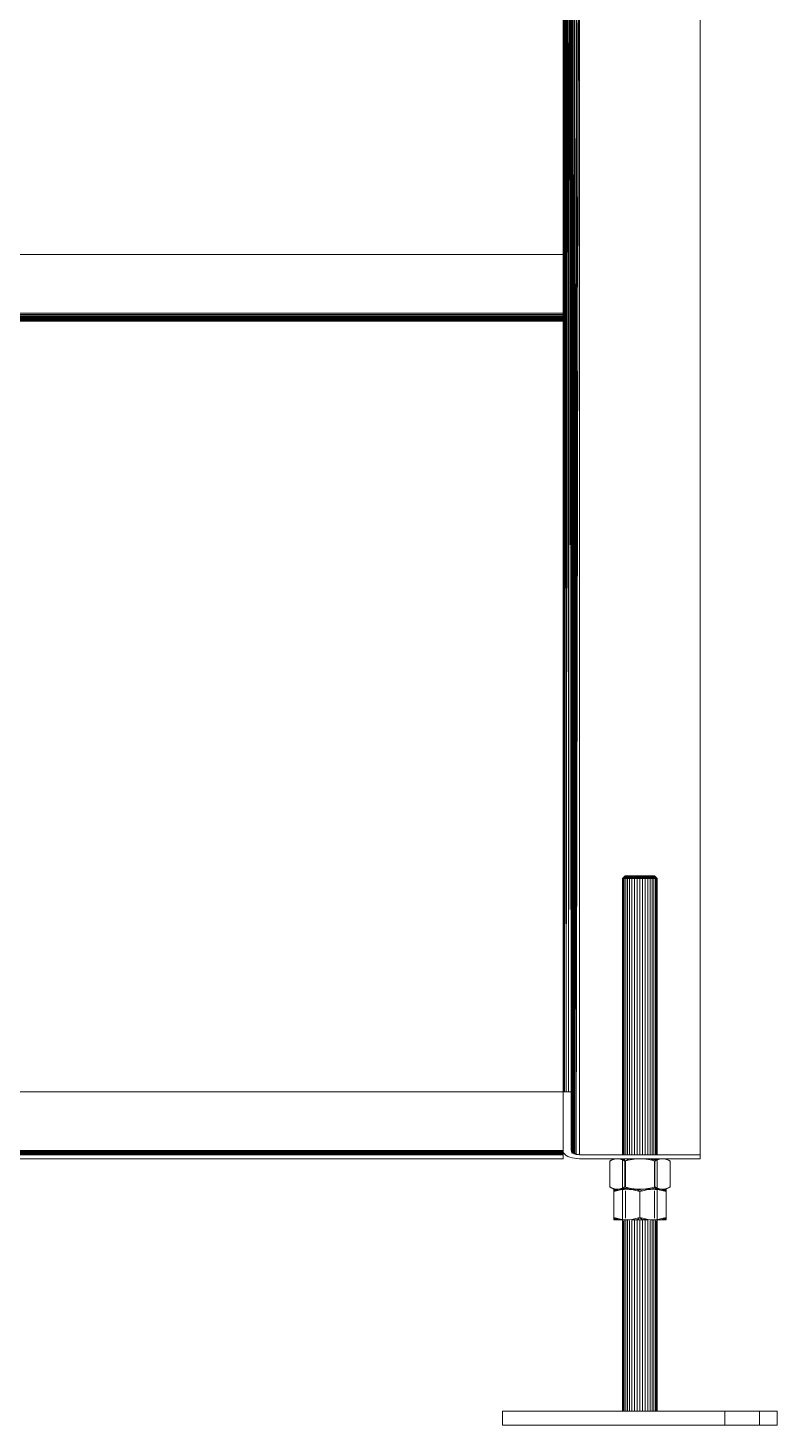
# Model space of a CAD drawing. Header units: centimetres. Extents: x -336 to 16318, y -437 to 1921.
# Drawn here: x 5135.9 to 5163.2, y 107.8 to 158.6 of the extents above; entities that cross this region are included whole.
import ezdxf

# ---------------------------------------------------------------- set-up
doc = ezdxf.new("R2010")
doc.units = ezdxf.units.CM
doc.layers.add('M-EQPM', color=7, linetype='Continuous', lineweight=9)

# ---------------------------------------------------------------- blocks, each defined once
blk = doc.blocks.new('EQ-05-028 - EQ-05-028_dwg_Agrupar_499-V65-Section 6')
at = {"layer": 'M-EQPM', "color": 136, "true_color": 0x007f7f}
for p, q in [((5155.435, 150.391), (5155.442, 181.035)), ((5155.442, 181.035), (5155.435, 150.391)), ((5155.442, 181.035), (5155.447, 119.895)), ((5155.464, 181.035), (5155.447, 119.895)), ((5155.464, 181.035), (5155.486, 119.895)), ((5155.5, 181.035), (5155.486, 119.895)), ((5155.549, 181.035), (5155.486, 119.895)), ((5155.549, 181.035), (5155.549, 119.895)), ((5155.61, 181.035), (5155.549, 119.895)), ((5155.61, 181.035), (5155.633, 119.895)), ((5155.682, 181.035), (5155.633, 119.895)), ((5155.682, 181.035), (5155.734, 119.895)), ((5155.734, 181.035), (5155.734, 119.895)), ((5155.762, 181.035), (5155.734, 119.895)), ((5155.762, 181.035), (5155.74, 117.719)), ((5155.762, 181.035), (5155.757, 117.691)), ((5155.762, 181.035), (5155.786, 117.666)), ((5155.762, 181.035), (5155.822, 117.644)), ((5155.762, 181.035), (5155.866, 117.627)), ((5155.849, 181.035), (5155.866, 117.627)), ((5155.94, 181.035), (5155.866, 117.627)), ((5156.034, 181.035), (5155.918, 117.613)), ((5155.94, 181.035), (5155.918, 117.613)), ((5156.034, 181.035), (5156.034, 117.601)), ((5155.434, 148.098), (5155.434, 170.708)), ((5155.434, 150.391), (5155.434, 170.404)), ((5155.434, 150.391), (5155.434, 170.404)), ((5160.434, 165.655), (5160.434, 117.601)), ((5160.434, 117.601), (5160.434, 165.655)), ((5160.434, 165.655), (5160.434, 117.601)), ((5155.434, 150.391), (5116.434, 150.391)), ((5155.434, 148.244), (5155.434, 150.391)), ((5155.434, 148.244), (5116.434, 148.244)), ((5155.434, 148.199), (5116.434, 148.199)), ((5155.434, 148.154), (5116.434, 148.154)), ((5155.434, 148.112), (5116.434, 148.112)), ((5155.434, 148.098), (5116.434, 148.098)), ((5155.434, 148.072), (5116.434, 148.072)), ((5155.434, 148.199), (5155.434, 148.244)), ((5155.434, 148.154), (5155.434, 148.199)), ((5155.434, 148.112), (5155.434, 148.154)), ((5155.434, 148.126), (5155.434, 148.141)), ((5155.434, 148.114), (5155.434, 148.126)), ((5155.434, 148.105), (5155.434, 148.114)), ((5155.434, 148.072), (5155.434, 148.112)), ((5155.434, 148.1), (5155.434, 148.105)), ((5155.434, 148.098), (5155.434, 148.1)), ((5155.434, 147.952), (5155.434, 148.098)), ((5155.434, 148.037), (5155.434, 148.072)), ((5155.434, 148.037), (5116.434, 148.037)), ((5155.434, 148.008), (5116.434, 148.008)), ((5155.434, 147.984), (5116.434, 147.984)), ((5155.434, 147.966), (5116.434, 147.966)), ((5155.434, 147.955), (5116.434, 147.955)), ((5155.434, 147.952), (5116.434, 147.952)), ((5155.434, 148.008), (5155.434, 148.037)), ((5155.434, 147.984), (5155.434, 148.008)), ((5155.434, 147.966), (5155.434, 147.984)), ((5155.434, 147.955), (5155.434, 147.966)), ((5155.434, 147.952), (5155.434, 147.955)), ((5155.434, 147.952), (5155.434, 119.895)), ((5155.434, 147.952), (5155.447, 119.895)), ((5155.434, 147.952), (5155.434, 119.895)), ((5155.447, 119.895), (5155.434, 147.952)), ((5155.434, 119.895), (5116.434, 119.895)), ((5155.434, 119.895), (5116.434, 119.895)), ((5155.434, 117.748), (5155.434, 119.895)), ((5155.434, 119.895), (5155.434, 117.748)), ((5155.434, 119.895), (5155.734, 119.895)), ((5155.434, 119.895), (5155.434, 117.748)), ((5155.734, 119.895), (5155.434, 119.895)), ((5155.734, 119.895), (5155.734, 117.748)), ((5155.738, 117.748), (5155.734, 119.895)), ((5155.434, 117.748), (5116.434, 117.748)), ((5155.434, 117.725), (5116.434, 117.725)), ((5155.434, 117.703), (5116.434, 117.703)), ((5155.434, 117.681), (5116.434, 117.681)), ((5155.434, 117.662), (5116.434, 117.662)), ((5155.434, 117.644), (5116.434, 117.644)), ((5155.434, 117.629), (5116.434, 117.629)), ((5155.434, 117.617), (5116.434, 117.617)), ((5155.434, 117.609), (5116.434, 117.609)), ((5155.434, 117.601), (5116.434, 117.601)), ((5155.434, 117.601), (5116.434, 117.601)), ((5155.434, 117.725), (5155.434, 117.748)), ((5155.434, 117.748), (5155.442, 117.702)), ((5155.442, 117.702), (5155.434, 117.748)), ((5155.434, 117.703), (5155.434, 117.725)), ((5155.434, 117.681), (5155.434, 117.703)), ((5155.434, 117.662), (5155.434, 117.681)), ((5155.434, 117.644), (5155.434, 117.662)), ((5155.434, 117.629), (5155.434, 117.644)), ((5155.434, 117.617), (5155.434, 117.629)), ((5155.434, 117.609), (5155.434, 117.617)), ((5155.434, 117.603), (5155.434, 117.609)), ((5155.434, 117.601), (5155.434, 117.603)), ((5155.434, 117.601), (5155.434, 117.603)), ((5155.434, 117.601), (5155.434, 117.455)), ((5155.434, 117.601), (5155.434, 117.455)), ((5155.464, 117.657), (5155.442, 117.702)), ((5155.442, 117.702), (5155.464, 117.657)), ((5155.5, 117.615), (5155.464, 117.657)), ((5155.5, 117.615), (5155.549, 117.576)), ((5155.61, 117.541), (5155.549, 117.576)), ((5155.549, 117.576), (5155.61, 117.541)), ((5155.682, 117.511), (5155.61, 117.541)), ((5155.682, 117.511), (5155.61, 117.541)), ((5155.734, 117.748), (5155.738, 117.725)), ((5155.734, 117.748), (5155.738, 117.725)), ((5155.749, 117.703), (5155.738, 117.725)), ((5155.738, 117.725), (5155.749, 117.703)), ((5155.74, 117.719), (5155.757, 117.691)), ((5155.74, 117.719), (5155.749, 117.703)), ((5155.767, 117.681), (5155.749, 117.703)), ((5155.757, 117.691), (5155.749, 117.703)), ((5155.757, 117.691), (5155.786, 117.666)), ((5155.757, 117.691), (5155.792, 117.662)), ((5155.757, 117.691), (5155.767, 117.681)), ((5155.792, 117.662), (5155.767, 117.681)), ((5155.786, 117.666), (5155.822, 117.644)), ((5155.786, 117.666), (5155.792, 117.662)), ((5155.792, 117.662), (5155.822, 117.644)), ((5155.822, 117.644), (5155.792, 117.662)), ((5155.822, 117.644), (5155.866, 117.627)), ((5155.858, 117.629), (5155.822, 117.644)), ((5155.866, 117.627), (5155.822, 117.644)), ((5155.898, 117.617), (5155.858, 117.629)), ((5155.866, 117.627), (5155.858, 117.629)), ((5155.866, 117.627), (5155.918, 117.613)), ((5155.866, 117.627), (5155.898, 117.617)), ((5155.942, 117.609), (5155.898, 117.617)), ((5155.918, 117.613), (5155.898, 117.617)), ((5156.034, 117.601), (5155.918, 117.613)), ((5155.918, 117.613), (5155.976, 117.604)), ((5155.918, 117.613), (5155.942, 117.609)), ((5155.987, 117.603), (5155.942, 117.609)), ((5155.976, 117.604), (5155.942, 117.609)), ((5156.034, 117.601), (5155.976, 117.604)), ((5155.987, 117.603), (5155.976, 117.604)), ((5156.034, 117.601), (5155.987, 117.603)), ((5156.034, 117.601), (5155.987, 117.603)), ((5160.434, 117.601), (5156.034, 117.601)), ((5156.034, 117.601), (5160.434, 117.601)), ((5160.434, 117.601), (5160.434, 117.455)), ((5160.434, 117.601), (5160.434, 117.455)), ((5155.434, 117.455), (5116.434, 117.455)), ((5155.762, 117.487), (5155.682, 117.511)), ((5155.682, 117.511), (5155.762, 117.487)), ((5155.849, 117.469), (5155.762, 117.487)), ((5155.94, 117.459), (5155.849, 117.469)), ((5155.94, 117.459), (5156.034, 117.455)), ((5155.94, 117.459), (5156.034, 117.455)), ((5155.94, 117.459), (5156.034, 117.455)), ((5160.434, 117.455), (5156.034, 117.455)), ((5156.034, 117.455), (5160.434, 117.455))]:
    blk.add_line(p, q, dxfattribs=at)
at = {"layer": 'M-EQPM', "color": 136, "true_color": 0x007f7f, "flags": 128}
for points in [[(5155.435, 150.391), (5155.442, 181.035), (5155.447, 119.895), (5155.434, 147.952), (5155.434, 119.895)], [(5155.486, 119.895), (5155.549, 181.035), (5155.486, 119.895), (5155.5, 181.035), (5155.486, 119.895), (5155.464, 181.035), (5155.447, 119.895)], [(5155.486, 119.895), (5155.464, 181.035), (5155.5, 181.035), (5155.549, 181.035), (5155.549, 119.895)], [(5155.633, 119.895), (5155.61, 181.035), (5155.549, 119.895), (5155.61, 181.035), (5155.549, 181.035), (5155.549, 119.895)], [(5155.633, 119.895), (5155.682, 181.035), (5155.633, 119.895), (5155.61, 181.035), (5155.682, 181.035)], [(5155.682, 181.035), (5155.734, 119.895), (5155.762, 181.035), (5155.682, 181.035), (5155.734, 119.895)], [(5155.734, 119.895), (5155.762, 181.035), (5155.74, 117.719), (5155.757, 117.691), (5155.762, 181.035), (5155.757, 117.691), (5155.786, 117.666), (5155.762, 181.035), (5155.786, 117.666), (5155.822, 117.644), (5155.762, 181.035), (5155.822, 117.644), (5155.866, 117.627), (5155.762, 181.035), (5155.866, 117.627), (5155.849, 181.035), (5155.866, 117.627), (5155.94, 181.035), (5155.866, 117.627), (5155.918, 117.613), (5155.94, 181.035), (5156.034, 181.035)], [(5156.034, 181.035), (5155.918, 117.613), (5156.034, 181.035), (5156.034, 117.601), (5155.918, 117.613), (5155.94, 181.035), (5155.849, 181.035), (5155.762, 181.035), (5155.74, 117.719)], [(5160.261, 179.655), (5157.434, 181.035), (5156.034, 181.035), (5156.034, 117.601)], [(5116.434, 150.391), (5155.434, 150.391), (5155.434, 148.244), (5116.434, 148.244), (5116.434, 148.199), (5116.434, 148.154), (5155.434, 148.154), (5155.434, 148.199), (5116.434, 148.199), (5155.434, 148.199)], [(5155.434, 148.199), (5155.434, 148.244), (5116.434, 148.244), (5116.434, 150.391), (5155.434, 150.391)], [(5155.434, 150.391), (5155.434, 148.244), (5155.434, 148.199), (5155.434, 148.154), (5155.434, 148.112), (5155.434, 148.072), (5155.434, 148.037), (5155.434, 148.008), (5155.434, 147.984), (5155.434, 147.966), (5155.434, 147.955), (5155.434, 147.952)], [(5116.434, 147.952), (5116.434, 147.955), (5116.434, 147.966), (5155.434, 147.966), (5155.434, 147.955)], [(5155.434, 147.955), (5116.434, 147.955), (5155.434, 147.955), (5155.434, 147.952)], [(5155.434, 117.748), (5116.434, 117.748), (5116.434, 119.895), (5155.434, 119.895)], [(5155.434, 117.748), (5155.434, 119.895), (5155.434, 117.748), (5155.434, 117.725), (5155.434, 117.703), (5116.434, 117.703), (5116.434, 117.681), (5155.434, 117.681), (5116.434, 117.681), (5116.434, 117.662), (5155.434, 117.662), (5116.434, 117.662), (5116.434, 117.644), (5155.434, 117.644), (5155.434, 117.629), (5155.434, 117.617), (5116.434, 117.617), (5116.434, 117.609), (5155.434, 117.609), (5155.434, 117.603)], [(5155.94, 117.459), (5155.849, 117.469), (5155.762, 117.487), (5155.682, 117.511), (5155.61, 117.541), (5155.549, 117.576), (5155.5, 117.615), (5155.464, 117.657), (5155.442, 117.702), (5155.434, 117.748), (5155.434, 119.895), (5155.734, 119.895), (5155.734, 117.748), (5155.738, 117.725), (5155.749, 117.703), (5155.767, 117.681), (5155.767, 117.691), (5155.767, 117.703), (5155.767, 117.719), (5155.767, 117.725), (5155.749, 117.703), (5155.749, 117.719), (5155.757, 117.691), (5155.757, 117.703), (5155.767, 117.681), (5155.767, 117.691), (5155.767, 117.662), (5155.767, 117.666), (5155.822, 117.644), (5155.822, 117.662), (5155.822, 117.666)], [(5116.434, 117.603), (5116.434, 117.609), (5155.434, 117.609), (5155.434, 117.617), (5116.434, 117.617), (5116.434, 117.629), (5155.434, 117.629), (5116.434, 117.629), (5116.434, 117.644), (5155.434, 117.644), (5155.434, 117.662), (5155.434, 117.681), (5155.434, 117.703), (5116.434, 117.703), (5116.434, 117.725), (5155.434, 117.725), (5116.434, 117.725), (5116.434, 117.748), (5155.434, 117.748)], [(5116.434, 117.455), (5155.434, 117.455), (5116.434, 117.455), (5116.434, 117.601)], [(5116.434, 117.455), (5116.434, 117.601), (5155.434, 117.601), (5155.434, 117.455)], [(5155.434, 117.748), (5155.434, 117.725), (5155.434, 117.703), (5155.434, 117.681), (5155.434, 117.662), (5155.434, 117.644), (5155.434, 117.629), (5155.434, 117.617), (5155.434, 117.609), (5155.434, 117.603), (5155.434, 117.601)], [(5155.549, 117.576), (5155.5, 117.615), (5155.464, 117.657)], [(5155.74, 117.719), (5155.74, 117.725), (5155.74, 117.748)], [(5155.757, 117.691), (5155.757, 117.662), (5155.767, 117.681), (5155.792, 117.662), (5155.822, 117.644), (5155.858, 117.629), (5155.898, 117.617), (5155.898, 117.627)], [(5155.918, 117.613), (5155.918, 117.617), (5155.918, 117.627), (5155.918, 117.629), (5155.822, 117.644), (5155.822, 117.627), (5155.822, 117.644), (5155.822, 117.662), (5155.822, 117.644)], [(5155.822, 117.644), (5155.822, 117.627), (5155.822, 117.629), (5155.898, 117.617), (5155.942, 117.609), (5155.987, 117.603), (5155.987, 117.604), (5155.987, 117.609), (5155.987, 117.613), (5155.987, 117.617), (5155.942, 117.609), (5155.942, 117.613), (5155.976, 117.604), (5155.976, 117.609), (5155.987, 117.603), (5156.034, 117.601)], [(5156.034, 117.603), (5156.034, 117.601), (5160.434, 117.601)], [(5160.434, 117.601), (5160.434, 117.455), (5156.034, 117.455)], [(5155.94, 117.459), (5155.849, 117.469), (5155.762, 117.487)]]:
    blk.add_lwpolyline(points, dxfattribs=at)
for points in [[(5155.442, 181.035), (5155.464, 181.035), (5155.447, 119.895)], [(5155.434, 148.154), (5155.434, 148.112), (5116.434, 148.112), (5116.434, 148.154)], [(5155.434, 148.072), (5116.434, 148.072), (5155.434, 148.072), (5155.434, 148.037), (5116.434, 148.037), (5116.434, 148.072), (5116.434, 148.112), (5155.434, 148.112)], [(5155.434, 148.008), (5116.434, 148.008), (5155.434, 148.008), (5155.434, 147.984), (5116.434, 147.984), (5116.434, 148.008), (5116.434, 148.037), (5155.434, 148.037)], [(5155.434, 147.984), (5155.434, 147.966), (5116.434, 147.966), (5116.434, 147.984)]]:
    blk.add_lwpolyline(points, close=True, dxfattribs=at)
blk = doc.blocks.new('EQ-05-028 - EQ-05-028_dwg_Agrupar_736-1577058-Section 6')
at = {"layer": 'M-EQPM', "color": 136, "true_color": 0x007f7f}
for p, q in [((5508.563, 108.255), (5508.563, 107.755)), ((5508.563, 108.255), (5518.563, 108.255)), ((5508.563, 107.755), (5508.563, 108.255)), ((5518.563, 108.255), (5508.563, 108.255)), ((5516.666, 108.255), (5516.658, 108.255)), ((5516.658, 107.755), (5516.658, 108.255)), ((5516.658, 108.255), (5516.666, 108.255)), ((5517.92, 108.255), (5517.928, 108.255)), ((5517.928, 108.255), (5517.92, 108.255)), ((5517.928, 107.755), (5517.928, 108.255)), ((5518.563, 107.755), (5518.563, 108.255)), ((5518.563, 107.755), (5508.563, 107.755)), ((5518.563, 107.755), (5508.563, 107.755)), ((5516.666, 107.755), (5516.658, 107.755)), ((5516.658, 107.755), (5516.666, 107.755)), ((5517.92, 107.755), (5517.928, 107.755)), ((5517.928, 107.755), (5517.92, 107.755))]:
    blk.add_line(p, q, dxfattribs=at)
at = {"layer": 'M-EQPM', "color": 136, "true_color": 0x007f7f, "flags": 128}
blk.add_lwpolyline([(5518.563, 108.255), (5518.563, 107.755), (5508.563, 107.755), (5508.563, 108.255), (5518.563, 108.255), (5518.563, 107.755)], dxfattribs=at)
blk = doc.blocks.new('EQ-05-028 - EQ-05-028_dwg_Agrupar_730-1577060-Section 6')
at = {"layer": 'M-EQPM', "color": 136, "true_color": 0x007f7f}
for p, q in [((5513.035, 127.755), (5512.928, 127.655)), ((5512.928, 127.655), (5513.028, 127.755)), ((5513.054, 127.755), (5512.936, 127.655)), ((5512.936, 127.655), (5513.035, 127.755)), ((5513.028, 127.755), (5512.936, 127.655)), ((5512.936, 127.655), (5513.035, 127.755)), ((5513.087, 127.755), (5512.959, 127.655)), ((5512.959, 127.655), (5513.054, 127.755)), ((5513.035, 127.755), (5512.959, 127.655)), ((5512.959, 127.655), (5513.054, 127.755)), ((5513.13, 127.755), (5512.997, 127.655)), ((5512.997, 127.655), (5513.087, 127.755)), ((5513.054, 127.755), (5512.997, 127.655)), ((5512.997, 127.655), (5513.087, 127.755)), ((5513.035, 127.755), (5513.028, 127.755)), ((5513.028, 127.755), (5513.035, 127.755)), ((5513.054, 127.755), (5513.035, 127.755)), ((5513.035, 127.755), (5513.054, 127.755)), ((5513.185, 127.755), (5513.05, 127.655)), ((5513.05, 127.655), (5513.13, 127.755)), ((5513.087, 127.755), (5513.05, 127.655)), ((5513.05, 127.655), (5513.13, 127.755)), ((5513.087, 127.755), (5513.054, 127.755)), ((5513.054, 127.755), (5513.087, 127.755)), ((5513.13, 127.755), (5513.087, 127.755)), ((5513.087, 127.755), (5513.13, 127.755)), ((5513.249, 127.755), (5513.114, 127.655)), ((5513.114, 127.655), (5513.185, 127.755)), ((5513.13, 127.755), (5513.114, 127.655)), ((5513.114, 127.655), (5513.185, 127.755)), ((5513.185, 127.755), (5513.13, 127.755)), ((5513.13, 127.755), (5513.185, 127.755)), ((5513.249, 127.755), (5513.185, 127.755)), ((5513.185, 127.755), (5513.19, 127.655)), ((5513.185, 127.755), (5513.249, 127.755)), ((5513.32, 127.755), (5513.19, 127.655)), ((5513.19, 127.655), (5513.249, 127.755)), ((5513.19, 127.655), (5513.249, 127.755)), ((5513.32, 127.755), (5513.249, 127.755)), ((5513.249, 127.755), (5513.275, 127.655)), ((5513.249, 127.755), (5513.32, 127.755)), ((5513.398, 127.755), (5513.275, 127.655)), ((5513.275, 127.655), (5513.32, 127.755)), ((5513.275, 127.655), (5513.32, 127.755)), ((5513.398, 127.755), (5513.32, 127.755)), ((5513.32, 127.755), (5513.367, 127.655)), ((5513.32, 127.755), (5513.398, 127.755)), ((5513.48, 127.755), (5513.367, 127.655)), ((5513.367, 127.655), (5513.398, 127.755)), ((5513.367, 127.655), (5513.398, 127.755)), ((5513.48, 127.755), (5513.398, 127.755)), ((5513.398, 127.755), (5513.464, 127.655)), ((5513.398, 127.755), (5513.48, 127.755)), ((5513.563, 127.755), (5513.464, 127.655)), ((5513.464, 127.655), (5513.48, 127.755)), ((5513.464, 127.655), (5513.48, 127.755)), ((5513.563, 127.755), (5513.48, 127.755)), ((5513.563, 127.655), (5513.48, 127.755)), ((5513.48, 127.755), (5513.563, 127.755)), ((5513.647, 127.755), (5513.563, 127.655)), ((5513.647, 127.755), (5513.563, 127.755)), ((5513.563, 127.655), (5513.563, 127.755)), ((5513.563, 127.655), (5513.563, 127.755)), ((5513.663, 127.655), (5513.563, 127.755)), ((5513.563, 127.755), (5513.647, 127.755)), ((5513.663, 127.655), (5513.647, 127.755)), ((5513.729, 127.755), (5513.647, 127.755)), ((5513.663, 127.655), (5513.647, 127.755)), ((5513.647, 127.755), (5513.759, 127.655)), ((5513.647, 127.755), (5513.729, 127.755)), ((5513.663, 127.655), (5513.729, 127.755)), ((5513.759, 127.655), (5513.729, 127.755)), ((5513.806, 127.755), (5513.729, 127.755)), ((5513.759, 127.655), (5513.729, 127.755)), ((5513.729, 127.755), (5513.852, 127.655)), ((5513.729, 127.755), (5513.806, 127.755)), ((5513.759, 127.655), (5513.806, 127.755)), ((5513.852, 127.655), (5513.806, 127.755)), ((5513.878, 127.755), (5513.806, 127.755)), ((5513.852, 127.655), (5513.806, 127.755)), ((5513.806, 127.755), (5513.936, 127.655)), ((5513.806, 127.755), (5513.878, 127.755)), ((5513.852, 127.655), (5513.878, 127.755)), ((5513.936, 127.655), (5513.878, 127.755)), ((5513.942, 127.755), (5513.878, 127.755)), ((5513.936, 127.655), (5513.878, 127.755)), ((5513.878, 127.755), (5514.012, 127.655)), ((5513.878, 127.755), (5514.092, 127.755)), ((5513.936, 127.655), (5513.942, 127.755)), ((5514.012, 127.655), (5513.942, 127.755)), ((5513.996, 127.755), (5513.942, 127.755)), ((5514.012, 127.655), (5513.942, 127.755)), ((5514.077, 127.655), (5513.942, 127.755)), ((5513.942, 127.755), (5514.012, 127.655)), ((5513.996, 127.755), (5513.942, 127.755)), ((5514.077, 127.655), (5513.996, 127.755)), ((5514.012, 127.655), (5513.996, 127.755)), ((5513.996, 127.755), (5514.092, 127.755)), ((5514.077, 127.655), (5513.996, 127.755)), ((5514.129, 127.655), (5513.996, 127.755)), ((5513.996, 127.755), (5514.077, 127.655)), ((5514.129, 127.655), (5514.04, 127.755)), ((5514.077, 127.655), (5514.04, 127.755)), ((5514.129, 127.655), (5514.04, 127.755)), ((5514.167, 127.655), (5514.04, 127.755)), ((5514.04, 127.755), (5514.129, 127.655)), ((5514.167, 127.655), (5514.072, 127.755)), ((5514.129, 127.655), (5514.072, 127.755)), ((5514.167, 127.655), (5514.072, 127.755)), ((5514.19, 127.655), (5514.072, 127.755)), ((5514.072, 127.755), (5514.167, 127.655)), ((5514.19, 127.655), (5514.092, 127.755)), ((5514.198, 127.655), (5514.092, 127.755)), ((5514.167, 127.655), (5514.092, 127.755)), ((5514.19, 127.655), (5514.092, 127.755)), ((5514.092, 127.755), (5514.19, 127.655)), ((5514.098, 127.755), (5514.19, 127.655)), ((5514.098, 127.755), (5514.198, 127.655)), ((5512.928, 127.655), (5512.928, 117.601)), ((5512.936, 127.655), (5512.928, 127.655)), ((5512.928, 127.655), (5512.936, 127.655)), ((5512.928, 127.655), (5512.928, 117.601)), ((5512.959, 127.655), (5512.936, 127.655)), ((5512.936, 127.655), (5512.936, 117.601)), ((5512.997, 127.655), (5512.959, 127.655)), ((5512.959, 127.655), (5512.959, 117.601)), ((5513.05, 127.655), (5512.997, 127.655)), ((5512.997, 127.655), (5512.997, 117.601)), ((5513.114, 127.655), (5513.05, 127.655)), ((5513.05, 127.655), (5513.05, 117.601)), ((5513.19, 127.655), (5513.114, 127.655)), ((5513.114, 127.655), (5513.114, 117.601)), ((5513.275, 127.655), (5513.19, 127.655)), ((5513.19, 127.655), (5513.19, 117.601)), ((5513.367, 127.655), (5513.275, 127.655)), ((5513.275, 127.655), (5513.275, 117.601)), ((5513.464, 127.655), (5513.367, 127.655)), ((5513.367, 127.655), (5513.367, 117.601)), ((5513.563, 127.655), (5513.464, 127.655)), ((5513.464, 127.655), (5513.464, 117.601)), ((5513.663, 127.655), (5513.563, 127.655)), ((5513.563, 127.655), (5513.563, 117.601)), ((5513.759, 127.655), (5513.663, 127.655)), ((5513.663, 127.655), (5513.663, 117.601)), ((5513.852, 127.655), (5513.759, 127.655)), ((5513.759, 127.655), (5513.759, 117.601)), ((5513.936, 127.655), (5513.852, 127.655)), ((5513.852, 127.655), (5513.852, 117.601)), ((5514.012, 127.655), (5513.936, 127.655)), ((5513.936, 127.655), (5513.936, 117.601)), ((5514.077, 127.655), (5514.012, 127.655)), ((5514.012, 127.655), (5514.012, 117.601)), ((5514.129, 127.655), (5514.077, 127.655)), ((5514.077, 127.655), (5514.077, 117.601)), ((5514.167, 127.655), (5514.129, 127.655)), ((5514.129, 127.655), (5514.129, 117.601)), ((5514.19, 127.655), (5514.167, 127.655)), ((5514.167, 127.655), (5514.167, 117.601)), ((5514.19, 127.655), (5514.198, 127.655)), ((5514.19, 127.655), (5514.19, 117.601)), ((5514.198, 127.655), (5514.198, 117.601)), ((5514.198, 127.655), (5514.198, 117.601)), ((5514.198, 117.601), (5514.198, 127.655)), ((5512.928, 117.455), (5512.928, 108.255)), ((5514.198, 117.455), (5514.198, 108.255)), ((5512.928, 115.202), (5512.928, 108.255)), ((5512.928, 115.202), (5512.928, 108.255)), ((5512.936, 115.202), (5512.936, 108.255)), ((5512.936, 108.255), (5512.936, 115.202)), ((5512.936, 115.202), (5512.936, 108.255)), ((5512.959, 115.202), (5512.959, 108.255)), ((5512.959, 108.255), (5512.959, 115.202)), ((5512.959, 115.202), (5512.959, 108.255)), ((5512.997, 115.202), (5512.997, 108.255)), ((5512.997, 115.202), (5512.997, 108.255)), ((5512.997, 108.255), (5512.997, 115.202)), ((5513.05, 115.202), (5513.05, 108.255)), ((5513.05, 108.255), (5513.05, 115.202)), ((5513.05, 115.202), (5513.05, 108.255)), ((5513.114, 115.202), (5513.114, 108.255)), ((5513.114, 115.202), (5513.114, 108.255)), ((5513.114, 108.255), (5513.114, 115.202)), ((5513.19, 115.202), (5513.19, 108.255)), ((5513.19, 108.255), (5513.19, 115.202)), ((5513.19, 115.202), (5513.19, 108.255)), ((5513.275, 115.202), (5513.275, 108.255)), ((5513.275, 108.255), (5513.275, 115.202)), ((5513.275, 115.202), (5513.275, 108.255)), ((5513.367, 115.202), (5513.367, 108.255)), ((5513.367, 115.202), (5513.367, 108.255)), ((5513.367, 108.255), (5513.367, 115.202)), ((5513.464, 115.202), (5513.464, 108.255)), ((5513.464, 108.255), (5513.464, 115.202)), ((5513.464, 115.202), (5513.464, 108.255)), ((5513.563, 115.202), (5513.563, 108.255)), ((5513.563, 115.202), (5513.563, 108.255)), ((5513.563, 108.255), (5513.563, 115.202)), ((5513.663, 115.202), (5513.663, 108.255)), ((5513.663, 108.255), (5513.663, 115.202)), ((5513.663, 115.202), (5513.663, 108.255)), ((5513.759, 115.202), (5513.759, 108.255)), ((5513.759, 108.255), (5513.759, 115.202)), ((5513.759, 115.202), (5513.759, 108.255)), ((5513.852, 115.202), (5513.852, 108.255)), ((5513.852, 115.202), (5513.852, 108.255)), ((5513.852, 108.255), (5513.852, 115.202)), ((5513.936, 115.202), (5513.936, 108.255)), ((5513.936, 108.255), (5513.936, 115.202)), ((5513.936, 115.202), (5513.936, 108.255)), ((5514.012, 115.202), (5514.012, 108.255)), ((5514.012, 115.202), (5514.012, 108.255)), ((5514.012, 108.255), (5514.012, 115.202)), ((5514.077, 115.202), (5514.077, 108.255)), ((5514.077, 108.255), (5514.077, 115.202)), ((5514.077, 115.202), (5514.077, 108.255)), ((5514.129, 115.202), (5514.129, 108.255)), ((5514.129, 108.255), (5514.129, 115.202)), ((5514.129, 115.202), (5514.129, 108.255)), ((5514.167, 115.202), (5514.167, 108.255)), ((5514.167, 115.202), (5514.167, 108.255)), ((5514.167, 108.255), (5514.167, 115.202)), ((5514.19, 115.202), (5514.19, 108.255)), ((5514.19, 108.255), (5514.19, 115.202)), ((5514.19, 115.202), (5514.19, 108.255)), ((5514.198, 115.202), (5514.198, 108.255)), ((5514.198, 108.255), (5514.198, 115.202))]:
    blk.add_line(p, q, dxfattribs=at)
at = {"layer": 'M-EQPM', "color": 136, "true_color": 0x007f7f, "flags": 128}
for points in [[(5512.928, 127.655), (5512.936, 127.655), (5512.959, 127.655), (5512.997, 127.655), (5513.05, 127.655), (5513.114, 127.655), (5513.19, 127.655), (5513.275, 127.655), (5513.367, 127.655), (5513.464, 127.655), (5513.563, 127.655), (5513.663, 127.655), (5513.759, 127.655), (5513.852, 127.655), (5513.936, 127.655), (5514.012, 127.655), (5514.077, 127.655), (5514.129, 127.655), (5514.167, 127.655), (5514.19, 127.655), (5514.198, 127.655), (5514.098, 127.755)], [(5513.035, 127.755), (5513.028, 127.755), (5512.928, 127.655), (5512.928, 117.601)], [(5513.028, 127.755), (5513.035, 127.755), (5512.936, 127.655), (5512.959, 127.655)], [(5513.054, 127.755), (5513.035, 127.755), (5512.936, 127.655)], [(5513.035, 127.755), (5513.054, 127.755), (5512.959, 127.655), (5512.997, 127.655)], [(5513.087, 127.755), (5513.054, 127.755), (5512.959, 127.655)], [(5513.054, 127.755), (5513.087, 127.755), (5512.997, 127.655), (5512.997, 117.601)], [(5513.13, 127.755), (5513.087, 127.755), (5512.997, 127.655)], [(5513.087, 127.755), (5513.13, 127.755), (5513.05, 127.655), (5513.114, 127.655)], [(5513.185, 127.755), (5513.13, 127.755), (5513.05, 127.655)], [(5513.13, 127.755), (5513.185, 127.755), (5513.114, 127.655), (5513.114, 117.601)], [(5513.249, 127.755), (5513.185, 127.755), (5513.114, 127.655)], [(5513.185, 127.755), (5513.249, 127.755), (5513.19, 127.655), (5513.275, 127.655)], [(5513.32, 127.755), (5513.249, 127.755), (5513.19, 127.655)], [(5513.249, 127.755), (5513.32, 127.755), (5513.275, 127.655), (5513.367, 127.655)], [(5513.398, 127.755), (5513.32, 127.755), (5513.275, 127.655)], [(5513.32, 127.755), (5513.398, 127.755), (5513.367, 127.655), (5513.367, 117.601)], [(5513.48, 127.755), (5513.398, 127.755), (5513.367, 127.655)], [(5513.398, 127.755), (5513.48, 127.755), (5513.464, 127.655), (5513.563, 127.655)], [(5513.563, 127.755), (5513.48, 127.755), (5513.464, 127.655)], [(5513.48, 127.755), (5513.563, 127.755), (5513.563, 127.655), (5513.563, 117.601)], [(5513.563, 127.755), (5513.647, 127.755), (5513.663, 127.655), (5513.759, 127.655)], [(5513.647, 127.755), (5513.563, 127.755), (5513.563, 127.655)], [(5513.647, 127.755), (5513.729, 127.755), (5513.759, 127.655), (5513.852, 127.655)], [(5513.729, 127.755), (5513.647, 127.755), (5513.663, 127.655)], [(5513.729, 127.755), (5513.806, 127.755), (5513.852, 127.655), (5513.852, 117.601)], [(5513.806, 127.755), (5513.729, 127.755), (5513.759, 127.655)], [(5513.806, 127.755), (5513.878, 127.755), (5513.936, 127.655), (5514.012, 127.655)], [(5513.878, 127.755), (5513.806, 127.755), (5513.852, 127.655)], [(5513.936, 127.655), (5513.878, 127.755), (5513.942, 127.755), (5513.996, 127.755), (5514.04, 127.755), (5514.072, 127.755), (5514.092, 127.755), (5514.098, 127.755), (5514.092, 127.755), (5514.072, 127.755), (5514.04, 127.755), (5513.996, 127.755), (5514.077, 127.655), (5514.129, 127.655)], [(5513.878, 127.755), (5513.942, 127.755), (5514.012, 127.655), (5514.012, 117.601)], [(5514.04, 127.755), (5514.129, 127.655), (5514.167, 127.655)], [(5514.072, 127.755), (5514.167, 127.655), (5514.167, 117.601)], [(5514.092, 127.755), (5514.19, 127.655), (5514.198, 127.655)], [(5512.997, 117.601), (5512.997, 127.655), (5513.05, 127.655)], [(5513.114, 117.601), (5513.114, 127.655), (5513.19, 127.655)], [(5513.367, 117.601), (5513.367, 127.655), (5513.464, 127.655)], [(5513.563, 117.601), (5513.563, 127.655), (5513.663, 127.655)], [(5513.852, 117.601), (5513.852, 127.655), (5513.936, 127.655)], [(5514.012, 117.601), (5514.012, 127.655), (5514.077, 127.655)], [(5514.167, 117.601), (5514.167, 127.655), (5514.19, 127.655)]]:
    blk.add_lwpolyline(points, dxfattribs=at)
for points in [[(5512.936, 117.601), (5512.936, 127.655)], [(5512.959, 117.601), (5512.959, 127.655)], [(5513.05, 117.601), (5513.05, 127.655)], [(5513.19, 117.601), (5513.19, 127.655)], [(5513.275, 117.601), (5513.275, 127.655)], [(5513.464, 117.601), (5513.464, 127.655)], [(5513.663, 117.601), (5513.663, 127.655)], [(5513.759, 117.601), (5513.759, 127.655)], [(5513.936, 117.601), (5513.936, 127.655)], [(5514.077, 117.601), (5514.077, 127.655)], [(5514.129, 117.601), (5514.129, 127.655)], [(5514.19, 117.601), (5514.19, 127.655)]]:
    blk.add_lwpolyline(points, close=True, dxfattribs=at)
blk = doc.blocks.new('EQ-05-028 - EQ-05-028_dwg_Agrupar_732-V68-Section 6')
at = {"layer": 'M-EQPM', "color": 136, "true_color": 0x007f7f}
for p, q in [((5157.464, 116.342), (5157.282, 116.257)), ((5157.364, 116.342), (5157.282, 116.257)), ((5157.303, 116.342), (5157.282, 116.342)), ((5157.282, 116.342), (5157.303, 116.342)), ((5157.282, 116.342), (5157.282, 116.339)), ((5157.282, 116.342), (5157.282, 116.339)), ((5157.364, 116.342), (5157.282, 116.257)), ((5157.409, 116.342), (5157.282, 116.257)), ((5157.282, 116.329), (5157.282, 116.339)), ((5157.282, 116.329), (5157.282, 116.339)), ((5157.282, 116.289), (5157.282, 116.329)), ((5157.282, 116.312), (5157.282, 116.329)), ((5157.282, 116.289), (5157.282, 116.312)), ((5157.282, 116.257), (5157.384, 116.289)), ((5157.282, 116.257), (5157.282, 115.315)), ((5157.364, 116.342), (5157.303, 116.342)), ((5157.303, 116.342), (5157.364, 116.342)), ((5157.464, 116.342), (5157.364, 116.342)), ((5157.364, 116.342), (5157.409, 116.342)), ((5157.384, 116.289), (5157.575, 116.329)), ((5157.384, 116.289), (5157.481, 116.312)), ((5157.409, 116.342), (5157.464, 116.342)), ((5157.464, 116.342), (5157.597, 116.342)), ((5157.464, 116.342), (5157.597, 116.342)), ((5157.575, 116.329), (5157.667, 116.339)), ((5157.667, 116.339), (5157.575, 116.329)), ((5157.758, 116.342), (5157.667, 116.339)), ((5157.705, 115.291), (5157.705, 116.281)), ((5157.758, 116.342), (5157.849, 116.339)), ((5157.849, 116.339), (5157.941, 116.329)), ((5157.941, 116.329), (5157.849, 116.339)), ((5157.94, 116.342), (5158.129, 116.342)), ((5157.94, 116.342), (5158.129, 116.342)), ((5157.941, 116.329), (5158.035, 116.312)), ((5158.135, 116.342), (5158.035, 116.312)), ((5158.035, 116.312), (5158.132, 116.289)), ((5158.234, 116.257), (5158.132, 116.289)), ((5158.135, 116.342), (5158.21, 116.278)), ((5158.135, 116.342), (5158.334, 116.342)), ((5158.135, 116.342), (5158.337, 116.289)), ((5158.337, 116.289), (5158.234, 116.257)), ((5158.234, 116.257), (5158.234, 115.315)), ((5158.337, 116.289), (5158.527, 116.329)), ((5158.337, 116.289), (5158.434, 116.312)), ((5158.529, 116.342), (5158.34, 116.342)), ((5158.34, 116.342), (5158.529, 116.342)), ((5158.34, 116.342), (5158.527, 116.329)), ((5158.527, 116.329), (5158.434, 116.312)), ((5158.552, 116.342), (5158.462, 116.342)), ((5158.462, 116.342), (5158.552, 116.342)), ((5158.527, 116.329), (5158.619, 116.339)), ((5158.619, 116.339), (5158.527, 116.329)), ((5158.71, 116.342), (5158.619, 116.339)), ((5158.71, 116.342), (5158.802, 116.339)), ((5158.763, 115.291), (5158.763, 116.281)), ((5158.802, 116.339), (5158.893, 116.329)), ((5158.893, 116.329), (5158.802, 116.339)), ((5158.872, 116.342), (5159.005, 116.342)), ((5159.005, 116.342), (5158.872, 116.342)), ((5158.893, 116.329), (5159.005, 116.342)), ((5158.893, 116.329), (5158.987, 116.312)), ((5158.987, 116.312), (5159.084, 116.289)), ((5159.005, 116.342), (5159.187, 116.257)), ((5159.005, 116.342), (5159.104, 116.342)), ((5159.104, 116.342), (5159.005, 116.342)), ((5159.005, 116.342), (5159.187, 116.289)), ((5159.104, 116.342), (5159.084, 116.289)), ((5159.187, 116.257), (5159.084, 116.289)), ((5159.104, 116.342), (5159.166, 116.342)), ((5159.104, 116.342), (5159.187, 116.257)), ((5159.166, 116.342), (5159.104, 116.342)), ((5159.104, 116.342), (5159.187, 116.289)), ((5159.166, 116.342), (5159.187, 116.342)), ((5159.187, 116.342), (5159.166, 116.342)), ((5159.187, 116.342), (5159.187, 116.339)), ((5159.187, 116.342), (5159.187, 116.339)), ((5159.187, 116.329), (5159.187, 116.339)), ((5159.187, 116.329), (5159.187, 116.339)), ((5159.187, 116.289), (5159.187, 116.329)), ((5159.187, 116.312), (5159.187, 116.329)), ((5159.187, 116.289), (5159.187, 116.312)), ((5159.187, 116.289), (5159.187, 116.257)), ((5159.187, 116.257), (5159.187, 115.315)), ((5157.364, 115.23), (5157.282, 115.315)), ((5157.464, 115.23), (5157.282, 115.315)), ((5157.282, 115.315), (5157.384, 115.284)), ((5157.282, 115.315), (5157.282, 115.284)), ((5157.409, 115.23), (5157.282, 115.315)), ((5157.409, 115.23), (5157.282, 115.284)), ((5157.282, 115.284), (5157.282, 115.243)), ((5157.282, 115.26), (5157.282, 115.284)), ((5157.282, 115.26), (5157.282, 115.284)), ((5157.282, 115.243), (5157.282, 115.26)), ((5157.282, 115.233), (5157.282, 115.243)), ((5157.282, 115.233), (5157.282, 115.243)), ((5157.282, 115.23), (5157.282, 115.233)), ((5157.282, 115.23), (5157.282, 115.233)), ((5157.303, 115.23), (5157.282, 115.23)), ((5157.282, 115.23), (5157.303, 115.23)), ((5157.364, 115.23), (5157.303, 115.23)), ((5157.303, 115.23), (5157.364, 115.23)), ((5157.364, 115.23), (5157.384, 115.284)), ((5157.364, 115.23), (5157.409, 115.23)), ((5157.464, 115.23), (5157.364, 115.23)), ((5157.384, 115.284), (5157.481, 115.26)), ((5157.481, 115.26), (5157.384, 115.284)), ((5157.409, 115.23), (5157.464, 115.23)), ((5157.481, 115.26), (5157.464, 115.23)), ((5157.597, 115.23), (5157.464, 115.23)), ((5157.464, 115.23), (5157.597, 115.23)), ((5157.464, 115.23), (5157.597, 115.23)), ((5157.481, 115.26), (5157.575, 115.243)), ((5157.481, 115.26), (5157.575, 115.243)), ((5157.575, 115.243), (5157.667, 115.233)), ((5157.575, 115.243), (5157.667, 115.233)), ((5157.758, 115.23), (5157.667, 115.233)), ((5157.758, 115.23), (5157.849, 115.233)), ((5157.849, 115.233), (5157.941, 115.243)), ((5157.849, 115.233), (5157.941, 115.243)), ((5157.94, 115.23), (5158.135, 115.23)), ((5157.941, 115.243), (5158.132, 115.284)), ((5157.976, 115.23), (5158.07, 115.23)), ((5158.07, 115.23), (5157.976, 115.23)), ((5158.035, 115.26), (5158.132, 115.284)), ((5158.07, 115.23), (5158.168, 115.23)), ((5158.07, 115.23), (5158.168, 115.23)), ((5158.234, 115.315), (5158.132, 115.284)), ((5158.135, 115.23), (5158.21, 115.295)), ((5158.135, 115.23), (5158.21, 115.295)), ((5158.334, 115.23), (5158.135, 115.23)), ((5158.267, 115.23), (5158.168, 115.23)), ((5158.267, 115.23), (5158.168, 115.23)), ((5158.334, 115.23), (5158.234, 115.315)), ((5158.234, 115.315), (5158.337, 115.284)), ((5158.366, 115.23), (5158.267, 115.23)), ((5158.366, 115.23), (5158.267, 115.23)), ((5158.334, 115.23), (5158.434, 115.26)), ((5158.529, 115.23), (5158.334, 115.23)), ((5158.337, 115.284), (5158.434, 115.26)), ((5158.462, 115.23), (5158.366, 115.23)), ((5158.462, 115.23), (5158.366, 115.23)), ((5158.434, 115.26), (5158.527, 115.243)), ((5158.552, 115.23), (5158.462, 115.23)), ((5158.462, 115.23), (5158.552, 115.23)), ((5158.527, 115.243), (5158.619, 115.233)), ((5158.527, 115.243), (5158.619, 115.233)), ((5158.71, 115.23), (5158.619, 115.233)), ((5158.71, 115.23), (5158.802, 115.233)), ((5158.802, 115.233), (5158.893, 115.243)), ((5158.802, 115.233), (5158.893, 115.243)), ((5158.872, 115.23), (5159.005, 115.23)), ((5159.005, 115.23), (5158.872, 115.23)), ((5159.084, 115.284), (5158.893, 115.243)), ((5159.005, 115.23), (5159.187, 115.315)), ((5159.187, 115.315), (5159.005, 115.23)), ((5159.005, 115.23), (5159.104, 115.23)), ((5159.104, 115.23), (5159.005, 115.23)), ((5159.104, 115.23), (5159.005, 115.23)), ((5159.084, 115.284), (5159.187, 115.315)), ((5159.187, 115.315), (5159.084, 115.284)), ((5159.104, 115.23), (5159.084, 115.284)), ((5159.104, 115.23), (5159.187, 115.315)), ((5159.104, 115.23), (5159.187, 115.315)), ((5159.104, 115.23), (5159.166, 115.23)), ((5159.166, 115.23), (5159.104, 115.23)), ((5159.166, 115.23), (5159.187, 115.23)), ((5159.187, 115.23), (5159.166, 115.23)), ((5159.187, 115.243), (5159.187, 115.284)), ((5159.187, 115.26), (5159.187, 115.284)), ((5159.187, 115.243), (5159.187, 115.26)), ((5159.187, 115.233), (5159.187, 115.243)), ((5159.187, 115.233), (5159.187, 115.243)), ((5159.187, 115.23), (5159.187, 115.233)), ((5159.187, 115.23), (5159.187, 115.233))]:
    blk.add_line(p, q, dxfattribs=at)
at = {"layer": 'M-EQPM', "color": 136, "true_color": 0x007f7f, "flags": 128}
for points in [[(5157.282, 116.289), (5157.364, 116.342), (5157.282, 116.257), (5157.409, 116.342), (5157.282, 116.257), (5157.384, 116.289)], [(5157.409, 116.342), (5157.364, 116.342), (5157.282, 116.312), (5157.303, 116.342), (5157.282, 116.329), (5157.282, 116.312), (5157.282, 116.289)], [(5157.282, 116.329), (5157.282, 116.339), (5157.303, 116.342)], [(5157.597, 116.342), (5157.464, 116.342), (5157.364, 116.342), (5157.303, 116.342), (5157.282, 116.342), (5157.303, 116.342), (5157.364, 116.342), (5157.409, 116.342), (5157.464, 116.342), (5157.597, 116.342)], [(5157.282, 116.312), (5157.282, 116.329), (5157.364, 116.342), (5157.282, 116.312), (5157.282, 116.289), (5157.364, 116.342), (5157.282, 116.257), (5157.464, 116.342), (5157.364, 116.342)], [(5157.282, 116.339), (5157.282, 116.329), (5157.303, 116.342), (5157.282, 116.339), (5157.282, 116.342), (5157.282, 116.339)], [(5157.282, 115.315), (5157.282, 116.257), (5157.384, 116.289)], [(5157.384, 115.284), (5157.282, 115.315), (5157.282, 116.257)], [(5157.464, 116.342), (5157.575, 116.329), (5157.481, 116.312)], [(5157.667, 116.339), (5157.758, 116.342), (5157.849, 116.339)], [(5157.941, 116.329), (5158.035, 116.312), (5158.132, 116.289)], [(5158.234, 115.315), (5158.234, 116.257), (5158.132, 116.289)], [(5158.21, 116.278), (5158.135, 116.342), (5158.337, 116.289), (5158.234, 116.257), (5158.337, 116.289), (5158.135, 116.342)], [(5158.135, 115.23), (5158.334, 115.23), (5158.234, 115.315), (5158.234, 116.257)], [(5158.619, 116.339), (5158.71, 116.342), (5158.802, 116.339)], [(5158.872, 116.342), (5159.005, 116.342), (5159.104, 116.342), (5159.166, 116.342), (5159.187, 116.342), (5159.166, 116.342), (5159.104, 116.342), (5159.005, 116.342), (5158.872, 116.342)], [(5158.893, 116.329), (5158.987, 116.312), (5159.084, 116.289)], [(5159.084, 116.289), (5159.104, 116.342), (5159.005, 116.342)], [(5159.187, 116.312), (5159.187, 116.329), (5159.104, 116.342), (5159.187, 116.312), (5159.187, 116.289), (5159.104, 116.342), (5159.005, 116.342), (5159.187, 116.289)], [(5159.187, 116.289), (5159.005, 116.342), (5159.187, 116.257), (5159.187, 115.315), (5159.187, 116.257), (5159.084, 116.289)], [(5159.084, 116.289), (5159.104, 116.342), (5159.187, 116.257)], [(5159.187, 116.329), (5159.187, 116.339), (5159.166, 116.342)], [(5159.187, 116.339), (5159.187, 116.329), (5159.166, 116.342), (5159.187, 116.339), (5159.187, 116.342), (5159.187, 116.339)], [(5157.282, 115.284), (5157.409, 115.23), (5157.282, 115.315)], [(5157.384, 115.284), (5157.364, 115.23), (5157.282, 115.315)], [(5157.282, 115.26), (5157.282, 115.243), (5157.364, 115.23), (5157.282, 115.26), (5157.282, 115.284), (5157.364, 115.23)], [(5157.282, 115.284), (5157.364, 115.23), (5157.282, 115.26), (5157.303, 115.23), (5157.282, 115.243), (5157.282, 115.26)], [(5157.282, 115.243), (5157.282, 115.233), (5157.303, 115.23)], [(5157.282, 115.233), (5157.282, 115.243), (5157.303, 115.23), (5157.282, 115.233), (5157.282, 115.23), (5157.282, 115.233)], [(5157.597, 115.23), (5157.464, 115.23), (5157.409, 115.23), (5157.364, 115.23), (5157.303, 115.23), (5157.282, 115.23), (5157.303, 115.23), (5157.364, 115.23), (5157.464, 115.23)], [(5157.384, 115.284), (5157.364, 115.23), (5157.464, 115.23)], [(5157.575, 115.243), (5157.464, 115.23), (5157.481, 115.26)], [(5157.849, 115.233), (5157.758, 115.23), (5157.667, 115.233)], [(5158.529, 115.23), (5158.334, 115.23), (5158.135, 115.23), (5157.94, 115.23)], [(5158.035, 115.26), (5157.941, 115.243), (5158.135, 115.23)], [(5158.132, 115.284), (5158.234, 115.315), (5158.337, 115.284)], [(5158.527, 115.243), (5158.434, 115.26), (5158.337, 115.284)], [(5158.802, 115.233), (5158.71, 115.23), (5158.619, 115.233)], [(5158.872, 115.23), (5159.005, 115.23), (5159.104, 115.23), (5159.166, 115.23), (5159.187, 115.23), (5159.166, 115.23), (5159.104, 115.23), (5159.005, 115.23), (5158.872, 115.23)], [(5159.005, 115.23), (5158.893, 115.243), (5158.987, 115.26)], [(5159.005, 115.23), (5159.104, 115.23), (5159.084, 115.284), (5159.187, 115.315), (5159.104, 115.23), (5159.084, 115.284), (5158.987, 115.26)], [(5159.187, 115.315), (5159.104, 115.23), (5159.187, 115.284), (5159.187, 115.26), (5159.104, 115.23), (5159.187, 115.243), (5159.187, 115.26)], [(5159.166, 115.23), (5159.187, 115.26), (5159.104, 115.23), (5159.187, 115.284)], [(5159.187, 115.243), (5159.187, 115.233), (5159.166, 115.23), (5159.187, 115.243), (5159.187, 115.26), (5159.187, 115.284)], [(5159.187, 115.233), (5159.187, 115.243), (5159.166, 115.23), (5159.187, 115.233), (5159.187, 115.23), (5159.187, 115.233)]]:
    blk.add_lwpolyline(points, dxfattribs=at)
for points in [[(5159.187, 116.289), (5159.104, 116.342), (5159.187, 116.312), (5159.166, 116.342), (5159.187, 116.329), (5159.187, 116.312)], [(5157.282, 115.315), (5157.464, 115.23), (5157.409, 115.23)]]:
    blk.add_lwpolyline(points, close=True, dxfattribs=at)
blk = doc.blocks.new('EQ-05-028 - EQ-05-028_dwg_Agrupar_731-V69-Section 6')
at = {"layer": 'M-EQPM', "color": 136, "true_color": 0x007f7f}
for p, q in [((5157.287, 117.455), (5157.134, 117.37)), ((5157.282, 117.455), (5157.134, 117.37)), ((5157.134, 117.37), (5157.194, 117.401)), ((5157.134, 117.37), (5157.194, 117.401)), ((5157.134, 117.37), (5157.134, 116.428)), ((5157.282, 117.455), (5157.194, 117.401)), ((5157.194, 117.401), (5157.304, 117.442)), ((5157.194, 117.401), (5157.25, 117.425)), ((5157.25, 117.425), (5157.194, 117.401)), ((5157.25, 117.425), (5157.304, 117.442)), ((5157.287, 117.455), (5157.282, 117.455)), ((5157.304, 117.442), (5157.357, 117.452)), ((5157.304, 117.442), (5157.357, 117.452)), ((5157.304, 117.442), (5157.357, 117.452)), ((5157.515, 117.442), (5157.462, 117.452)), ((5157.515, 117.442), (5157.462, 117.452)), ((5157.515, 117.442), (5157.462, 117.452)), ((5157.569, 117.425), (5157.515, 117.442)), ((5157.625, 117.401), (5157.515, 117.442)), ((5157.625, 117.401), (5157.569, 117.425)), ((5157.569, 117.425), (5157.625, 117.401)), ((5157.684, 117.37), (5157.625, 117.401)), ((5157.674, 117.455), (5157.684, 117.37)), ((5157.847, 117.455), (5157.684, 117.37)), ((5157.684, 117.37), (5157.803, 117.401)), ((5157.684, 117.37), (5157.684, 116.428)), ((5157.705, 116.404), (5157.705, 117.394)), ((5157.803, 117.401), (5158.023, 117.442)), ((5157.803, 117.401), (5157.915, 117.425)), ((5158.023, 117.442), (5158.129, 117.452)), ((5158.129, 117.452), (5158.023, 117.442)), ((5158.34, 117.452), (5158.446, 117.442)), ((5158.446, 117.442), (5158.34, 117.452)), ((5158.446, 117.442), (5158.554, 117.425)), ((5158.446, 117.442), (5158.554, 117.425)), ((5158.554, 117.425), (5158.666, 117.401)), ((5158.554, 117.425), (5158.666, 117.401)), ((5158.622, 117.455), (5158.784, 117.37)), ((5158.622, 117.455), (5158.843, 117.401)), ((5158.784, 117.37), (5158.666, 117.401)), ((5158.784, 117.37), (5158.666, 117.401)), ((5158.764, 116.404), (5158.764, 117.394)), ((5158.784, 117.37), (5158.843, 117.401)), ((5158.784, 117.37), (5158.784, 116.428)), ((5158.794, 117.455), (5158.843, 117.401)), ((5158.843, 117.401), (5158.953, 117.442)), ((5158.843, 117.401), (5158.899, 117.425)), ((5158.942, 117.455), (5158.899, 117.425)), ((5158.899, 117.425), (5158.953, 117.442)), ((5158.953, 117.442), (5159.006, 117.452)), ((5158.953, 117.442), (5159.006, 117.452)), ((5158.953, 117.442), (5159.006, 117.452)), ((5159.165, 117.442), (5159.112, 117.452)), ((5159.165, 117.442), (5159.112, 117.452)), ((5159.165, 117.442), (5159.112, 117.452)), ((5159.275, 117.401), (5159.165, 117.442)), ((5159.219, 117.425), (5159.165, 117.442)), ((5159.182, 117.455), (5159.275, 117.401)), ((5159.182, 117.455), (5159.334, 117.37)), ((5159.182, 117.455), (5159.275, 117.401)), ((5159.275, 117.401), (5159.219, 117.425)), ((5159.334, 117.37), (5159.275, 117.401)), ((5159.334, 117.37), (5159.275, 117.401)), ((5159.334, 117.37), (5159.334, 116.428)), ((5157.287, 116.342), (5157.134, 116.428)), ((5157.134, 116.428), (5157.194, 116.396)), ((5157.282, 116.342), (5157.134, 116.428)), ((5157.134, 116.428), (5157.194, 116.396)), ((5157.282, 116.342), (5157.194, 116.396)), ((5157.194, 116.396), (5157.304, 116.356)), ((5157.25, 116.373), (5157.194, 116.396)), ((5157.304, 116.356), (5157.25, 116.373)), ((5157.287, 116.342), (5157.282, 116.342)), ((5157.282, 116.342), (5157.287, 116.342)), ((5157.328, 116.342), (5157.287, 116.342)), ((5157.287, 116.342), (5157.328, 116.342)), ((5157.357, 116.346), (5157.304, 116.356)), ((5157.357, 116.346), (5157.304, 116.356)), ((5157.409, 116.342), (5157.328, 116.342)), ((5157.328, 116.342), (5157.409, 116.342)), ((5157.409, 116.342), (5157.357, 116.346)), ((5157.409, 116.342), (5157.357, 116.346)), ((5157.409, 116.342), (5157.462, 116.346)), ((5157.409, 116.342), (5157.462, 116.346)), ((5157.526, 116.342), (5157.409, 116.342)), ((5157.409, 116.342), (5157.526, 116.342)), ((5157.462, 116.346), (5157.515, 116.356)), ((5157.462, 116.346), (5157.515, 116.356)), ((5157.625, 116.396), (5157.515, 116.356)), ((5157.515, 116.356), (5157.569, 116.373)), ((5157.667, 116.342), (5157.526, 116.342)), ((5157.526, 116.342), (5157.667, 116.342)), ((5157.569, 116.373), (5157.625, 116.396)), ((5157.684, 116.428), (5157.625, 116.396)), ((5157.674, 116.342), (5157.625, 116.396)), ((5157.847, 116.342), (5157.625, 116.396)), ((5157.674, 116.342), (5157.847, 116.342)), ((5157.847, 116.342), (5157.684, 116.428)), ((5157.684, 116.428), (5157.803, 116.396)), ((5157.803, 116.396), (5157.915, 116.373)), ((5157.915, 116.373), (5157.847, 116.342)), ((5157.849, 116.342), (5158.036, 116.342)), ((5157.849, 116.342), (5158.036, 116.342)), ((5157.915, 116.373), (5158.023, 116.356)), ((5158.036, 116.342), (5157.915, 116.373)), ((5157.946, 116.342), (5158.038, 116.342)), ((5158.038, 116.342), (5157.946, 116.342)), ((5158.023, 116.356), (5158.129, 116.346)), ((5158.023, 116.356), (5158.129, 116.346)), ((5158.234, 116.342), (5158.129, 116.346)), ((5158.21, 116.342), (5158.234, 116.342)), ((5158.21, 116.342), (5158.234, 116.342)), ((5158.234, 116.342), (5158.34, 116.346)), ((5158.34, 116.346), (5158.446, 116.356)), ((5158.34, 116.346), (5158.446, 116.356)), ((5158.523, 116.342), (5158.431, 116.342)), ((5158.523, 116.342), (5158.431, 116.342)), ((5158.619, 116.342), (5158.432, 116.342)), ((5158.432, 116.342), (5158.619, 116.342)), ((5158.666, 116.396), (5158.446, 116.356)), ((5158.446, 116.356), (5158.554, 116.373)), ((5158.619, 116.343), (5158.446, 116.356)), ((5158.794, 116.342), (5158.622, 116.342)), ((5158.666, 116.396), (5158.784, 116.428)), ((5158.784, 116.428), (5158.666, 116.396)), ((5158.794, 116.342), (5158.666, 116.396)), ((5158.794, 116.342), (5158.784, 116.428)), ((5158.784, 116.428), (5158.843, 116.396)), ((5158.802, 116.342), (5158.942, 116.342)), ((5158.942, 116.342), (5158.802, 116.342)), ((5158.843, 116.396), (5158.953, 116.356)), ((5158.899, 116.373), (5158.843, 116.396)), ((5158.899, 116.373), (5158.843, 116.396)), ((5158.953, 116.356), (5158.899, 116.373)), ((5158.942, 116.342), (5159.059, 116.342)), ((5159.059, 116.342), (5158.942, 116.342)), ((5159.006, 116.346), (5158.953, 116.356)), ((5159.006, 116.346), (5158.953, 116.356)), ((5159.059, 116.342), (5159.006, 116.346)), ((5159.059, 116.342), (5159.006, 116.346)), ((5159.059, 116.342), (5159.112, 116.346)), ((5159.059, 116.342), (5159.112, 116.346)), ((5159.059, 116.342), (5159.14, 116.342)), ((5159.14, 116.342), (5159.059, 116.342)), ((5159.112, 116.346), (5159.165, 116.356)), ((5159.112, 116.346), (5159.165, 116.356)), ((5159.14, 116.342), (5159.182, 116.342)), ((5159.182, 116.342), (5159.14, 116.342)), ((5159.165, 116.356), (5159.275, 116.396)), ((5159.165, 116.356), (5159.219, 116.373)), ((5159.182, 116.342), (5159.334, 116.428)), ((5159.182, 116.342), (5159.334, 116.428)), ((5159.219, 116.373), (5159.275, 116.396)), ((5159.334, 116.428), (5159.275, 116.396)), ((5159.334, 116.428), (5159.275, 116.396))]:
    blk.add_line(p, q, dxfattribs=at)
at = {"layer": 'M-EQPM', "color": 136, "true_color": 0x007f7f, "flags": 128}
for points in [[(5157.194, 117.401), (5157.134, 117.37), (5157.134, 116.428), (5157.282, 116.342), (5157.194, 116.396), (5157.134, 116.428), (5157.282, 116.342), (5157.287, 116.342), (5157.134, 116.428), (5157.134, 117.37), (5157.194, 117.401), (5157.287, 117.455), (5157.134, 117.37), (5157.282, 117.455), (5157.194, 117.401), (5157.134, 117.37), (5157.282, 117.455)], [(5157.25, 117.425), (5157.304, 117.442), (5157.287, 117.455), (5157.194, 117.401), (5157.25, 117.425), (5157.287, 117.455)], [(5157.287, 117.455), (5157.25, 117.425), (5157.328, 117.455), (5157.304, 117.442), (5157.25, 117.425)], [(5157.357, 117.452), (5157.304, 117.442), (5157.328, 117.455)], [(5157.462, 117.452), (5157.515, 117.442), (5157.526, 117.455)], [(5157.569, 117.425), (5157.515, 117.442), (5157.668, 117.455)], [(5157.674, 117.455), (5157.569, 117.425), (5157.526, 117.455), (5157.515, 117.442), (5157.569, 117.425), (5157.625, 117.401)], [(5157.803, 117.401), (5157.684, 117.37), (5157.674, 117.455), (5157.625, 117.401), (5157.684, 117.37), (5157.684, 116.428), (5157.684, 117.37), (5157.847, 117.455)], [(5157.847, 117.455), (5158.023, 117.442), (5157.915, 117.425)], [(5158.622, 117.455), (5158.554, 117.425), (5158.432, 117.455)], [(5158.899, 117.425), (5158.953, 117.442), (5158.794, 117.455), (5158.899, 117.425), (5158.843, 117.401), (5158.622, 117.455), (5158.784, 117.37)], [(5158.784, 117.37), (5158.843, 117.401), (5158.622, 117.455)], [(5158.794, 117.455), (5158.843, 117.401), (5158.784, 117.37), (5158.784, 116.428), (5158.784, 117.37)], [(5158.942, 117.455), (5158.953, 117.442), (5158.899, 117.425), (5158.843, 117.401)], [(5159.006, 117.452), (5158.953, 117.442), (5158.942, 117.455)], [(5159.112, 117.452), (5159.165, 117.442), (5159.14, 117.455)], [(5159.275, 116.396), (5159.334, 116.428), (5159.182, 116.342), (5159.275, 116.396), (5159.334, 116.428), (5159.334, 117.37), (5159.275, 117.401), (5159.182, 117.455), (5159.219, 117.425), (5159.14, 117.455), (5159.165, 117.442), (5159.219, 117.425), (5159.275, 117.401)], [(5159.219, 117.425), (5159.165, 117.442), (5159.182, 117.455), (5159.219, 117.425), (5159.275, 117.401), (5159.182, 117.455), (5159.334, 117.37), (5159.275, 117.401), (5159.182, 117.455)], [(5159.182, 117.455), (5159.275, 117.401), (5159.334, 117.37), (5159.334, 116.428), (5159.182, 116.342), (5159.219, 116.373), (5159.275, 116.396), (5159.182, 116.342), (5159.165, 116.356), (5159.219, 116.373)], [(5157.194, 116.396), (5157.134, 116.428), (5157.194, 116.396), (5157.287, 116.342), (5157.25, 116.373), (5157.328, 116.342), (5157.304, 116.356), (5157.25, 116.373), (5157.194, 116.396)], [(5157.287, 116.342), (5157.25, 116.373), (5157.194, 116.396), (5157.287, 116.342), (5157.304, 116.356), (5157.25, 116.373)], [(5157.667, 116.342), (5157.526, 116.342), (5157.409, 116.342), (5157.328, 116.342), (5157.287, 116.342), (5157.282, 116.342), (5157.287, 116.342), (5157.328, 116.342), (5157.409, 116.342), (5157.526, 116.342), (5157.667, 116.342)], [(5157.304, 116.356), (5157.357, 116.346), (5157.328, 116.342)], [(5157.357, 116.346), (5157.304, 116.356), (5157.328, 116.342), (5157.357, 116.346), (5157.409, 116.342), (5157.462, 116.346)], [(5157.462, 116.346), (5157.515, 116.356), (5157.526, 116.342), (5157.462, 116.346), (5157.409, 116.342), (5157.357, 116.346)], [(5157.515, 116.356), (5157.462, 116.346), (5157.526, 116.342)], [(5157.569, 116.373), (5157.526, 116.342), (5157.515, 116.356), (5157.569, 116.373), (5157.625, 116.396)], [(5157.667, 116.343), (5157.515, 116.356), (5157.569, 116.373)], [(5157.847, 116.342), (5157.625, 116.396), (5157.684, 116.428), (5157.847, 116.342), (5157.625, 116.396), (5157.569, 116.373), (5157.674, 116.342)], [(5157.803, 116.396), (5157.684, 116.428), (5157.625, 116.396), (5157.674, 116.342)], [(5158.023, 116.356), (5157.915, 116.373), (5157.803, 116.396)], [(5158.34, 116.346), (5158.234, 116.342), (5158.129, 116.346)], [(5158.784, 116.428), (5158.794, 116.342), (5158.666, 116.396), (5158.554, 116.373)], [(5158.794, 116.342), (5158.666, 116.396), (5158.784, 116.428)], [(5158.942, 116.342), (5158.899, 116.373), (5158.794, 116.342), (5158.843, 116.396), (5158.784, 116.428)], [(5158.899, 116.373), (5158.953, 116.356), (5158.802, 116.343)], [(5158.802, 116.342), (5158.942, 116.342), (5159.059, 116.342), (5159.14, 116.342), (5159.182, 116.342)], [(5159.182, 116.342), (5159.14, 116.342), (5159.059, 116.342), (5158.942, 116.342), (5158.802, 116.342)], [(5158.953, 116.356), (5159.006, 116.346), (5158.942, 116.342), (5158.953, 116.356), (5158.899, 116.373), (5158.843, 116.396)], [(5159.006, 116.346), (5158.953, 116.356), (5158.942, 116.342), (5159.006, 116.346), (5159.059, 116.342), (5159.112, 116.346)], [(5159.112, 116.346), (5159.165, 116.356), (5159.14, 116.342), (5159.112, 116.346), (5159.059, 116.342), (5159.006, 116.346)], [(5159.165, 116.356), (5159.112, 116.346), (5159.14, 116.342)], [(5159.182, 116.342), (5159.219, 116.373), (5159.14, 116.342), (5159.165, 116.356), (5159.219, 116.373), (5159.275, 116.396)]]:
    blk.add_lwpolyline(points, dxfattribs=at)
blk = doc.blocks.new('EQ-05-028 - EQ-05-028_dwg_Agrupar_558-V70-Section 6')
for name, p in [('EQ-05-028 - EQ-05-028_dwg_Agrupar_499-V65-Section 6', (0, 0)), ('EQ-05-028 - EQ-05-028_dwg_Agrupar_730-1577060-Section 6', (-355.329, 0)), ('EQ-05-028 - EQ-05-028_dwg_Agrupar_731-V69-Section 6', (0, 0)), ('EQ-05-028 - EQ-05-028_dwg_Agrupar_732-V68-Section 6', (0, 0)), ('EQ-05-028 - EQ-05-028_dwg_Agrupar_736-1577058-Section 6', (-355.329, 0))]:
    blk.add_blockref(name, p)
blk = doc.blocks.new('EQ-05-028 - EQ-05-028_dwg-V71-Section 6')
blk.add_blockref('EQ-05-028 - EQ-05-028_dwg_Agrupar_558-V70-Section 6', (0, 0))
blk = doc.blocks.new('EQ-05-028 - EQ-05-028-V72-Section 6')
blk.add_blockref('EQ-05-028 - EQ-05-028_dwg-V71-Section 6', (0, 0))
blk = doc.blocks.new('PQ_RVR_MEP-01_ZZ_ZZ_MO_T_A_rvt-1-Section 6')
at = {"layer": 'M-EQPM', "color": 7, "lineweight": 9, "true_color": 0xffffff}
blk.add_blockref('EQ-05-028 - EQ-05-028-V72-Section 6', (0, 0), dxfattribs=at)

msp = doc.modelspace()

# ---------------------------------------------------------------- block references
at = {"lineweight": 5}
msp.add_blockref('PQ_RVR_MEP-01_ZZ_ZZ_MO_T_A_rvt-1-Section 6', (0, 0), dxfattribs=at)

doc.saveas('drawing.dxf')
